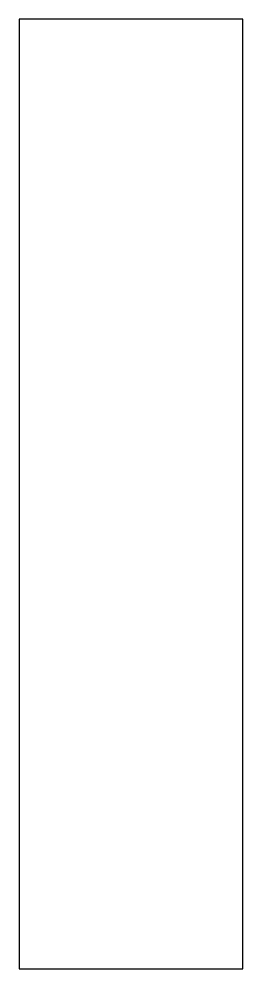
# Model space of a CAD drawing. Header units: millimetres. Extents: x -100 to -30, y -308 to -10.
import ezdxf

# ---------------------------------------------------------------- set-up
doc = ezdxf.new("R2010")
doc.units = ezdxf.units.MM
doc.layers.get('0').update_dxf_attribs({"linetype": 'CONTINUOUS'})

msp = doc.modelspace()

# ---------------------------------------------------------------- linework, layer by layer
msp.add_lwpolyline([(-100, -10), (-100, -307.5), (-30, -307.5), (-30, -10)], close=True)

doc.saveas('drawing.dxf')
